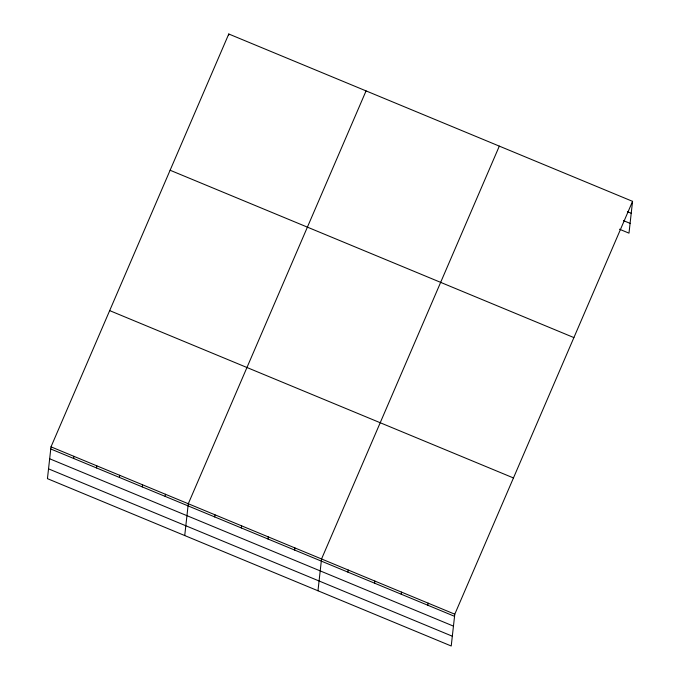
<?xml version="1.0" encoding="UTF-8"?>
<svg xmlns="http://www.w3.org/2000/svg" width="680" height="680" viewBox="0 0 680 680"><rect width="100%" height="100%" fill="white"/><g stroke="black" fill="none" stroke-linecap="round" stroke-linejoin="round"><path stroke-width="1.02" d="M51.008 446.845L47.438 478.652L451.223 646L454.792 614.193L632.562 201.348L228.777 34L51.008 446.845L454.792 614.193M73.644 458.464L73.891 456.322M96.526 467.95L96.764 465.808M119.408 477.428L119.646 475.294M142.29 486.914L142.528 484.772M165.172 496.4L165.41 494.258M228.616 35.428L228.777 34M184.722 535.551L188.292 503.744L366.061 90.899M214.702 516.928L214.94 514.785M241.349 527.969L241.596 525.827M268.005 539.019L268.243 536.877M294.652 550.06L294.89 547.918M317.976 590.775L321.547 558.968L499.315 146.124M347.956 572.152L348.194 570.01M374.603 583.193L374.841 581.052M401.251 594.244L401.489 592.101M427.899 605.285L428.145 603.143M632.562 201.348L628.991 233.155L619.48 229.211M627.419 211.701L631.227 213.282M623.433 220.609L630.096 223.363M170.111 170.238L573.894 337.586M109.667 310.607L513.46 477.955M50.762 448.978L454.554 616.327M49.666 458.771L453.45 626.119M48.535 468.86L452.319 636.208"/></g></svg>
